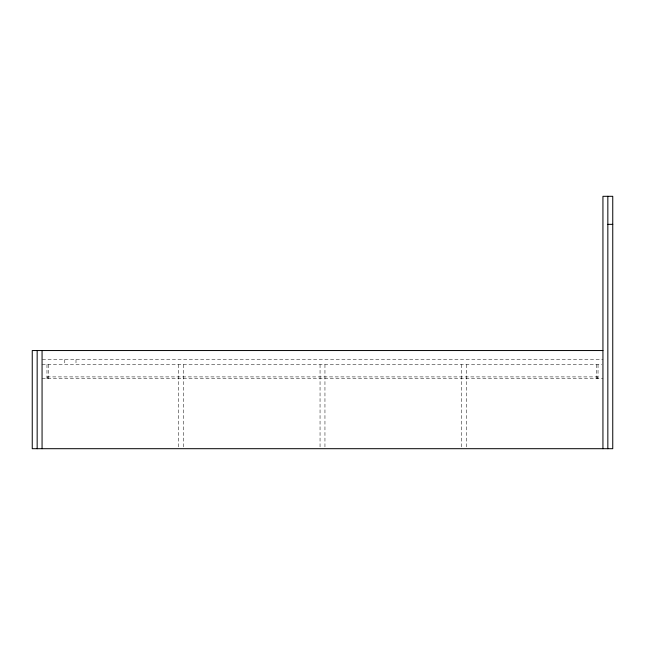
<?xml version="1.0" encoding="UTF-8"?>
<svg xmlns="http://www.w3.org/2000/svg" width="645" height="645" viewBox="0 0 645 645"><rect width="100%" height="100%" fill="white"/><g stroke="black" fill="none" stroke-linecap="round" stroke-linejoin="round"><path stroke-width="0.48" stroke-dasharray="3.23 2.42" d="M42.344 359.66L602.938 359.66M42.062 364.562L601.93 364.562M46.972 376.906L598.028 376.906M42.062 378.591L602.938 378.591M598.028 364.562L598.028 378.591M597.189 376.906L597.189 378.591M596.625 364.562L596.625 378.591M466.4 364.562L466.4 448.694M461.489 364.562L461.489 448.694M324.951 364.562L324.951 448.694M320.049 364.562L320.049 448.694M183.511 364.562L183.511 448.694M178.601 364.562L178.601 448.694M75.997 359.66L75.997 364.562M64.782 359.66L64.782 364.562M48.375 364.562L48.375 378.591M47.811 376.906L47.811 378.591M46.972 364.562L46.972 378.591"/><path stroke-width="0.97" d="M607.84 224.347L612.75 224.347M602.938 350.541L32.25 350.541L32.25 448.694L612.75 448.694L612.75 196.306L602.938 196.306L602.938 448.694M607.84 196.306L607.84 448.694M42.062 350.541L42.062 448.694M37.16 350.541L37.16 448.694"/></g></svg>
